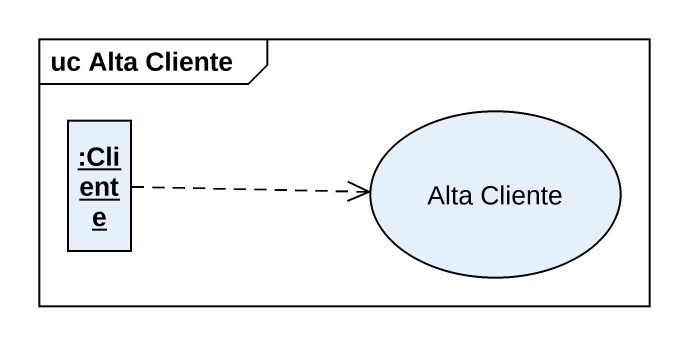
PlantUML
@startuml
mainframe uc Alta Cliente
allowmixing
hide circle
hide empty members
object ":Cliente" as Cliente
usecase "Alta Cliente" as Alta_Cliente
Cliente .right.> Alta_Cliente
@enduml
